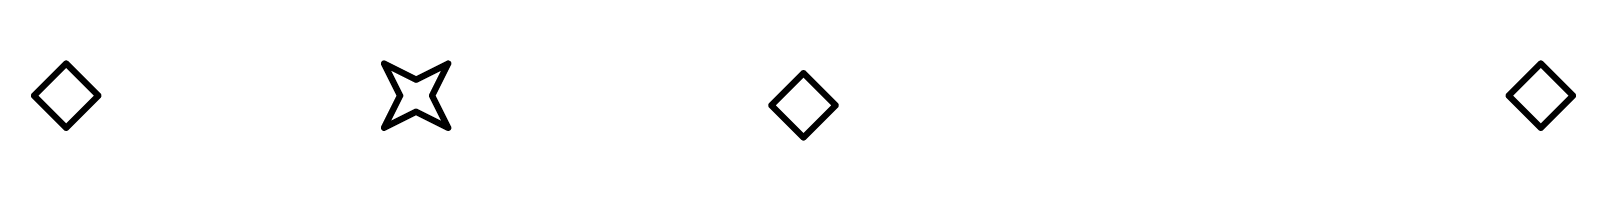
# Model space of a CAD drawing. Header units: inches. Extents: x 0 to 280, y 0 to 265.
# Drawn here: x 153.9 to 202.1, y 96.6 to 99.1 of the extents above; entities that cross this region are included whole.
import ezdxf

# ---------------------------------------------------------------- set-up
doc = ezdxf.new("R2010")
doc.units = ezdxf.units.IN
doc.layers.add('Drill Drawing', color=1, linetype='Continuous')

msp = doc.modelspace()

# ---------------------------------------------------------------- linework, layer by layer
at = {"layer": 'Drill Drawing'}
for points in [[(154, 98, 0.2, 0.2, 0), (155, 99, 0.2, 0.2, 0)], [(155, 99, 0.2, 0.2, 0), (156, 98, 0.2, 0.2, 0)], [(164.916, 99, 0.2, 0.2, 0), (165.916, 98.5, 0.2, 0.2, 0)], [(164.916, 99, 0.2, 0.2, 0), (165.416, 98, 0.2, 0.2, 0)], [(165.916, 98.5, 0.2, 0.2, 0), (166.916, 99, 0.2, 0.2, 0)], [(166.416, 98, 0.2, 0.2, 0), (166.916, 99, 0.2, 0.2, 0)], [(200, 98, 0.2, 0.2, 0), (201, 99, 0.2, 0.2, 0)], [(201, 99, 0.2, 0.2, 0), (202, 98, 0.2, 0.2, 0)], [(177, 97.7, 0.2, 0.2, 0), (178, 98.7, 0.2, 0.2, 0)], [(178, 98.7, 0.2, 0.2, 0), (179, 97.7, 0.2, 0.2, 0)], [(154, 98, 0.2, 0.2, 0), (155, 97, 0.2, 0.2, 0)], [(155, 97, 0.2, 0.2, 0), (156, 98, 0.2, 0.2, 0)], [(164.916, 97, 0.2, 0.2, 0), (165.416, 98, 0.2, 0.2, 0)], [(166.416, 98, 0.2, 0.2, 0), (166.916, 97, 0.2, 0.2, 0)], [(200, 98, 0.2, 0.2, 0), (201, 97, 0.2, 0.2, 0)], [(201, 97, 0.2, 0.2, 0), (202, 98, 0.2, 0.2, 0)], [(164.916, 97, 0.2, 0.2, 0), (165.916, 97.5, 0.2, 0.2, 0)], [(165.916, 97.5, 0.2, 0.2, 0), (166.916, 97, 0.2, 0.2, 0)], [(177, 97.7, 0.2, 0.2, 0), (178, 96.7, 0.2, 0.2, 0)], [(178, 96.7, 0.2, 0.2, 0), (179, 97.7, 0.2, 0.2, 0)]]:
    msp.add_lwpolyline(points, format="xyseb", dxfattribs=at)
for points in [[(154.95, 99, 0.1, 0.1, 1), (155.05, 99, 0.1, 0.1, 1)], [(154.95, 99, 0.1, 0.1, 1), (155.05, 99, 0.1, 0.1, 1)], [(164.866, 99, 0.1, 0.1, 1), (164.966, 99, 0.1, 0.1, 1)], [(164.866, 99, 0.1, 0.1, 1), (164.966, 99, 0.1, 0.1, 1)], [(166.866, 99, 0.1, 0.1, 1), (166.966, 99, 0.1, 0.1, 1)], [(166.866, 99, 0.1, 0.1, 1), (166.966, 99, 0.1, 0.1, 1)], [(200.95, 99, 0.1, 0.1, 1), (201.05, 99, 0.1, 0.1, 1)], [(200.95, 99, 0.1, 0.1, 1), (201.05, 99, 0.1, 0.1, 1)], [(165.866, 98.5, 0.1, 0.1, 1), (165.966, 98.5, 0.1, 0.1, 1)], [(165.866, 98.5, 0.1, 0.1, 1), (165.966, 98.5, 0.1, 0.1, 1)], [(177.95, 98.7, 0.1, 0.1, 1), (178.05, 98.7, 0.1, 0.1, 1)], [(177.95, 98.7, 0.1, 0.1, 1), (178.05, 98.7, 0.1, 0.1, 1)], [(153.95, 98, 0.1, 0.1, 1), (154.05, 98, 0.1, 0.1, 1)], [(153.95, 98, 0.1, 0.1, 1), (154.05, 98, 0.1, 0.1, 1)], [(155.95, 98, 0.1, 0.1, 1), (156.05, 98, 0.1, 0.1, 1)], [(155.95, 98, 0.1, 0.1, 1), (156.05, 98, 0.1, 0.1, 1)], [(165.366, 98, 0.1, 0.1, 1), (165.466, 98, 0.1, 0.1, 1)], [(165.366, 98, 0.1, 0.1, 1), (165.466, 98, 0.1, 0.1, 1)], [(166.366, 98, 0.1, 0.1, 1), (166.466, 98, 0.1, 0.1, 1)], [(166.366, 98, 0.1, 0.1, 1), (166.466, 98, 0.1, 0.1, 1)], [(199.95, 98, 0.1, 0.1, 1), (200.05, 98, 0.1, 0.1, 1)], [(199.95, 98, 0.1, 0.1, 1), (200.05, 98, 0.1, 0.1, 1)], [(201.95, 98, 0.1, 0.1, 1), (202.05, 98, 0.1, 0.1, 1)], [(201.95, 98, 0.1, 0.1, 1), (202.05, 98, 0.1, 0.1, 1)], [(165.866, 97.5, 0.1, 0.1, 1), (165.966, 97.5, 0.1, 0.1, 1)], [(165.866, 97.5, 0.1, 0.1, 1), (165.966, 97.5, 0.1, 0.1, 1)], [(176.95, 97.7, 0.1, 0.1, 1), (177.05, 97.7, 0.1, 0.1, 1)], [(176.95, 97.7, 0.1, 0.1, 1), (177.05, 97.7, 0.1, 0.1, 1)], [(178.95, 97.7, 0.1, 0.1, 1), (179.05, 97.7, 0.1, 0.1, 1)], [(178.95, 97.7, 0.1, 0.1, 1), (179.05, 97.7, 0.1, 0.1, 1)], [(154.95, 97, 0.1, 0.1, 1), (155.05, 97, 0.1, 0.1, 1)], [(154.95, 97, 0.1, 0.1, 1), (155.05, 97, 0.1, 0.1, 1)], [(164.866, 97, 0.1, 0.1, 1), (164.966, 97, 0.1, 0.1, 1)], [(164.866, 97, 0.1, 0.1, 1), (164.966, 97, 0.1, 0.1, 1)], [(166.866, 97, 0.1, 0.1, 1), (166.966, 97, 0.1, 0.1, 1)], [(166.866, 97, 0.1, 0.1, 1), (166.966, 97, 0.1, 0.1, 1)], [(200.95, 97, 0.1, 0.1, 1), (201.05, 97, 0.1, 0.1, 1)], [(200.95, 97, 0.1, 0.1, 1), (201.05, 97, 0.1, 0.1, 1)], [(177.95, 96.7, 0.1, 0.1, 1), (178.05, 96.7, 0.1, 0.1, 1)], [(177.95, 96.7, 0.1, 0.1, 1), (178.05, 96.7, 0.1, 0.1, 1)]]:
    msp.add_lwpolyline(points, format="xyseb", close=True, dxfattribs=at)

doc.saveas('drawing.dxf')
